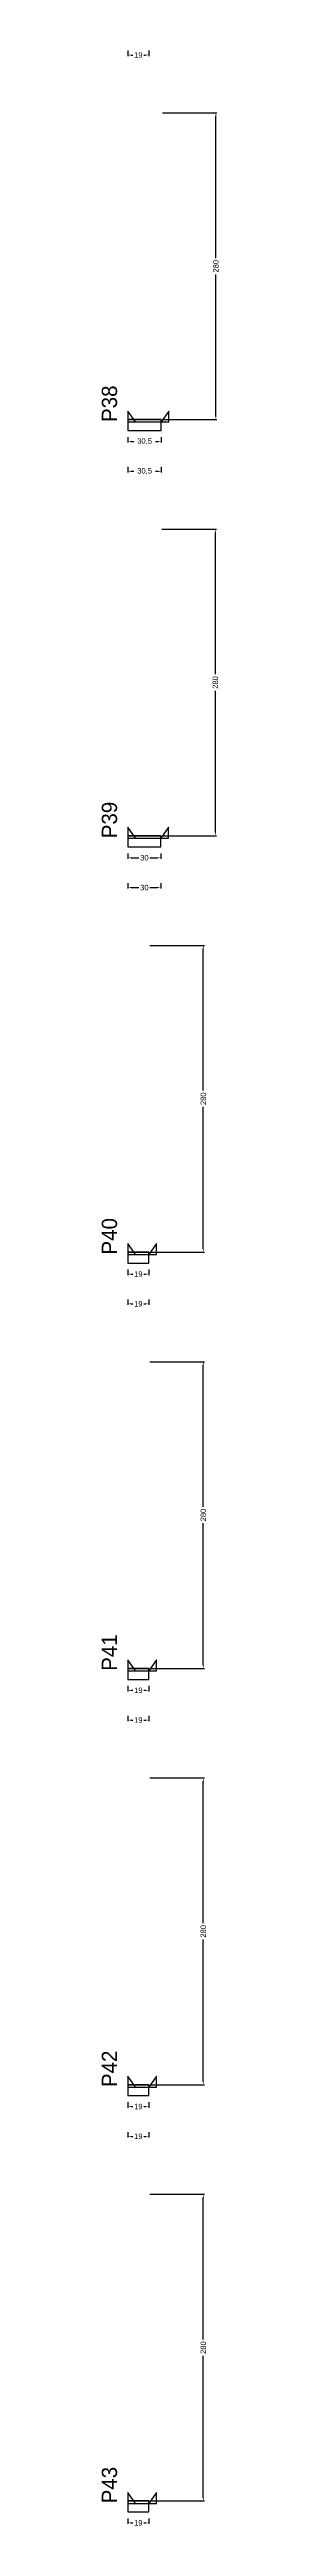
# Model space of a CAD drawing. Header units: centimetres. Extents: x -10500 to 4105, y -36866 to 295.
# Drawn here: x 3976 to 4084, y -15981 to -13720 of the extents above; entities that cross this region are included whole.
import ezdxf

# ---------------------------------------------------------------- set-up
doc = ezdxf.new("R2010")
doc.units = ezdxf.units.CM
for name, color, linetype in [('NOMENCLATURA', 7, 'Continuous'), ('SARR_2.2x10', 60, 'Continuous'), ('SARR_2.2x7', 40, 'Continuous')]:
    doc.layers.add(name, color=color, linetype=linetype)
doc.dimstyles.new('PAINEL-NOVA', dxfattribs={"dimtxt": 5, "dimasz": 3, "dimexe": 1, "dimexo": 1, "dimgap": 1, "dimtad": 1, "dimcen": 2.5, "dimazin": 3, "dimtfac": 1, "dimtmove": 0, "dimatfit": 3})

# ---------------------------------------------------------------- blocks, each defined once
blk = doc.blocks.new('_CLOSEDFILLED')
at = {"color": 0, "linetype": 'BYBLOCK'}
blk.add_solid([(-1, 0.16), (0, 0), (-1, -0.16)], dxfattribs=at)
blk = doc.blocks.new('*D962')
for p, q in [((4000, -13721), (4000, -13726)), ((4019, -13721), (4019, -13726)), ((4003, -13725), (4004.5, -13725)), ((4014.5, -13725), (4016, -13725))]:
    blk.add_line(p, q)
at = {"layer": 'Defpoints'}
for p in [(4000, -13720), (4019, -13720), (4000, -13725)]:
    blk.add_point(p, dxfattribs=at)
at = {"layer": 'SARR_2.2x10', "xscale": 3, "yscale": 3, "rotation": 180}
blk.add_blockref('_CLOSEDFILLED', (4000, -13725), dxfattribs=at)
at = {"layer": 'SARR_2.2x10', "xscale": 3, "yscale": 3}
blk.add_blockref('_CLOSEDFILLED', (4019, -13725), dxfattribs=at)
at = {"layer": 'SARR_2.2x10', "insert": (4009.5, -13725), "char_height": 5, "attachment_point": 5}
blk.add_mtext('19', dxfattribs=at)
blk = doc.blocks.new('*D983')
for p, q in [((4000, -14073.8), (4000, -14078.8)), ((4003, -14077.8), (4005.25, -14077.8)), ((4025.25, -14077.8), (4027.5, -14077.8)), ((4030.5, -14073.8), (4030.5, -14078.8))]:
    blk.add_line(p, q)
at = {"layer": 'Defpoints'}
for p in [(4000, -14072.8), (4000, -14077.8), (4030.5, -14072.8)]:
    blk.add_point(p, dxfattribs=at)
at = {"layer": 'SARR_2.2x10', "xscale": 3, "yscale": 3, "rotation": 180}
blk.add_blockref('_CLOSEDFILLED', (4000, -14077.8), dxfattribs=at)
at = {"layer": 'SARR_2.2x10', "xscale": 3, "yscale": 3}
blk.add_blockref('_CLOSEDFILLED', (4030.5, -14077.8), dxfattribs=at)
at = {"layer": 'SARR_2.2x10', "insert": (4015.25, -14077.8), "char_height": 5, "attachment_point": 5}
blk.add_mtext('30,5', dxfattribs=at)
blk = doc.blocks.new('*D984')
for p, q in [((4031.5, -13777.8), (4081.5, -13777.8)), ((4080.5, -13910.3), (4080.5, -13780.8)), ((4080.5, -14054.8), (4080.5, -13925.3)), ((4031.5, -14057.8), (4081.5, -14057.8))]:
    blk.add_line(p, q)
at = {"layer": 'Defpoints'}
for p in [(4030.5, -13777.8), (4030.5, -14057.8), (4080.5, -14057.8)]:
    blk.add_point(p, dxfattribs=at)
at = {"layer": 'SARR_2.2x10', "xscale": 3, "yscale": 3}
for p, rotation in [((4080.5, -13777.8), 90), ((4080.5, -14057.8), 270)]:
    blk.add_blockref('_CLOSEDFILLED', p, dxfattribs=dict(at, rotation=rotation))
at = {"layer": 'SARR_2.2x10', "insert": (4080.5, -13917.8), "char_height": 5, "attachment_point": 5, "rotation": 90}
blk.add_mtext('280', dxfattribs=at)
blk = doc.blocks.new('*D985')
for p, q in [((4031.5, -13777.8), (4081.5, -13777.8)), ((4080.5, -13910.3), (4080.5, -13780.8)), ((4080.5, -14054.8), (4080.5, -13925.3)), ((4031.5, -14057.8), (4081.5, -14057.8))]:
    blk.add_line(p, q)
at = {"layer": 'Defpoints'}
for p in [(4030.5, -13777.8), (4030.5, -14057.8), (4080.5, -14057.8)]:
    blk.add_point(p, dxfattribs=at)
at = {"layer": 'SARR_2.2x10', "xscale": 3, "yscale": 3}
for p, rotation in [((4080.5, -13777.8), 90), ((4080.5, -14057.8), 270)]:
    blk.add_blockref('_CLOSEDFILLED', p, dxfattribs=dict(at, rotation=rotation))
at = {"layer": 'SARR_2.2x10', "insert": (4080.5, -13917.8), "char_height": 5, "attachment_point": 5, "rotation": 90}
blk.add_mtext('280', dxfattribs=at)
blk = doc.blocks.new('*D986')
for p, q in [((4031.5, -13777.8), (4081.5, -13777.8)), ((4080.5, -13910.3), (4080.5, -13780.8)), ((4080.5, -14054.8), (4080.5, -13925.3)), ((4031.5, -14057.8), (4081.5, -14057.8))]:
    blk.add_line(p, q)
at = {"layer": 'Defpoints'}
for p in [(4030.5, -13777.8), (4030.5, -14057.8), (4080.5, -14057.8)]:
    blk.add_point(p, dxfattribs=at)
at = {"layer": 'SARR_2.2x10', "xscale": 3, "yscale": 3}
for p, rotation in [((4080.5, -13777.8), 90), ((4080.5, -14057.8), 270)]:
    blk.add_blockref('_CLOSEDFILLED', p, dxfattribs=dict(at, rotation=rotation))
at = {"layer": 'SARR_2.2x10', "insert": (4080.5, -13917.8), "char_height": 5, "attachment_point": 5, "rotation": 90}
blk.add_mtext('280', dxfattribs=at)
blk = doc.blocks.new('*D987')
for p, q in [((4031.5, -13777.8), (4081.5, -13777.8)), ((4080.5, -13910.3), (4080.5, -13780.8)), ((4080.5, -14054.8), (4080.5, -13925.3)), ((4031.5, -14057.8), (4081.5, -14057.8))]:
    blk.add_line(p, q)
at = {"layer": 'Defpoints'}
for p in [(4030.5, -13777.8), (4030.5, -14057.8), (4080.5, -14057.8)]:
    blk.add_point(p, dxfattribs=at)
at = {"layer": 'SARR_2.2x10', "xscale": 3, "yscale": 3}
for p, rotation in [((4080.5, -13777.8), 90), ((4080.5, -14057.8), 270)]:
    blk.add_blockref('_CLOSEDFILLED', p, dxfattribs=dict(at, rotation=rotation))
at = {"layer": 'SARR_2.2x10', "insert": (4080.5, -13917.8), "char_height": 5, "attachment_point": 5, "rotation": 90}
blk.add_mtext('280', dxfattribs=at)
blk = doc.blocks.new('*D988')
for p, q in [((4000, -14101), (4000, -14106)), ((4003, -14105), (4005.25, -14105)), ((4025.25, -14105), (4027.5, -14105)), ((4030.5, -14101), (4030.5, -14106))]:
    blk.add_line(p, q)
at = {"layer": 'Defpoints'}
for p in [(4000, -14100), (4000, -14105), (4030.5, -14100)]:
    blk.add_point(p, dxfattribs=at)
at = {"layer": 'SARR_2.2x10', "xscale": 3, "yscale": 3, "rotation": 180}
blk.add_blockref('_CLOSEDFILLED', (4000, -14105), dxfattribs=at)
at = {"layer": 'SARR_2.2x10', "xscale": 3, "yscale": 3}
blk.add_blockref('_CLOSEDFILLED', (4030.5, -14105), dxfattribs=at)
at = {"layer": 'SARR_2.2x10', "insert": (4015.25, -14105), "char_height": 5, "attachment_point": 5}
blk.add_mtext('30,5', dxfattribs=at)
blk = doc.blocks.new('GRA-E')
at = {"layer": 'SARR_2.2x7'}
blk.add_lwpolyline([(0, 0), (7, 0), (0, 10)], close=True, dxfattribs=at)
blk = doc.blocks.new('GRA-D')
at = {"layer": 'SARR_2.2x7'}
blk.add_lwpolyline([(0, 0), (7, 0), (7, 10)], close=True, dxfattribs=at)
blk = doc.blocks.new('*D1009')
for p, q in [((4000, -14453.8), (4000, -14458.8)), ((4003, -14457.8), (4010, -14457.8)), ((4020, -14457.8), (4027, -14457.8)), ((4030, -14453.8), (4030, -14458.8))]:
    blk.add_line(p, q)
at = {"layer": 'Defpoints'}
for p in [(4000, -14452.8), (4000, -14457.8), (4030, -14452.8)]:
    blk.add_point(p, dxfattribs=at)
at = {"layer": 'SARR_2.2x10', "xscale": 3, "yscale": 3, "rotation": 180}
blk.add_blockref('_CLOSEDFILLED', (4000, -14457.8), dxfattribs=at)
at = {"layer": 'SARR_2.2x10', "xscale": 3, "yscale": 3}
blk.add_blockref('_CLOSEDFILLED', (4030, -14457.8), dxfattribs=at)
at = {"layer": 'SARR_2.2x10', "insert": (4015, -14457.8), "char_height": 5, "attachment_point": 5}
blk.add_mtext('30', dxfattribs=at)
blk = doc.blocks.new('*D1010')
for p, q in [((4031, -14157.8), (4081, -14157.8)), ((4080, -14290.3), (4080, -14160.8)), ((4080, -14434.8), (4080, -14305.3)), ((4031, -14437.8), (4081, -14437.8))]:
    blk.add_line(p, q)
at = {"layer": 'Defpoints'}
for p in [(4030, -14157.8), (4030, -14437.8), (4080, -14437.8)]:
    blk.add_point(p, dxfattribs=at)
at = {"layer": 'SARR_2.2x10', "xscale": 3, "yscale": 3}
for p, rotation in [((4080, -14157.8), 90), ((4080, -14437.8), 270)]:
    blk.add_blockref('_CLOSEDFILLED', p, dxfattribs=dict(at, rotation=rotation))
at = {"layer": 'SARR_2.2x10', "insert": (4080, -14297.8), "char_height": 5, "attachment_point": 5, "rotation": 90}
blk.add_mtext('280', dxfattribs=at)
blk = doc.blocks.new('*D1011')
for p, q in [((4031, -14157.8), (4081, -14157.8)), ((4080, -14290.3), (4080, -14160.8)), ((4080, -14434.8), (4080, -14305.3)), ((4031, -14437.8), (4081, -14437.8))]:
    blk.add_line(p, q)
at = {"layer": 'Defpoints'}
for p in [(4030, -14157.8), (4030, -14437.8), (4080, -14437.8)]:
    blk.add_point(p, dxfattribs=at)
at = {"layer": 'SARR_2.2x10', "xscale": 3, "yscale": 3}
for p, rotation in [((4080, -14157.8), 90), ((4080, -14437.8), 270)]:
    blk.add_blockref('_CLOSEDFILLED', p, dxfattribs=dict(at, rotation=rotation))
at = {"layer": 'SARR_2.2x10', "insert": (4080, -14297.8), "char_height": 5, "attachment_point": 5, "rotation": 90}
blk.add_mtext('280', dxfattribs=at)
blk = doc.blocks.new('*D1012')
for p, q in [((4031, -14157.8), (4081, -14157.8)), ((4080, -14290.3), (4080, -14160.8)), ((4080, -14434.8), (4080, -14305.3)), ((4031, -14437.8), (4081, -14437.8))]:
    blk.add_line(p, q)
at = {"layer": 'Defpoints'}
for p in [(4030, -14157.8), (4030, -14437.8), (4080, -14437.8)]:
    blk.add_point(p, dxfattribs=at)
at = {"layer": 'SARR_2.2x10', "xscale": 3, "yscale": 3}
for p, rotation in [((4080, -14157.8), 90), ((4080, -14437.8), 270)]:
    blk.add_blockref('_CLOSEDFILLED', p, dxfattribs=dict(at, rotation=rotation))
at = {"layer": 'SARR_2.2x10', "insert": (4080, -14297.8), "char_height": 5, "attachment_point": 5, "rotation": 90}
blk.add_mtext('280', dxfattribs=at)
blk = doc.blocks.new('*D1013')
for p, q in [((4031, -14157.8), (4081, -14157.8)), ((4080, -14290.3), (4080, -14160.8)), ((4080, -14434.8), (4080, -14305.3)), ((4031, -14437.8), (4081, -14437.8))]:
    blk.add_line(p, q)
at = {"layer": 'Defpoints'}
for p in [(4030, -14157.8), (4030, -14437.8), (4080, -14437.8)]:
    blk.add_point(p, dxfattribs=at)
at = {"layer": 'SARR_2.2x10', "xscale": 3, "yscale": 3}
for p, rotation in [((4080, -14157.8), 90), ((4080, -14437.8), 270)]:
    blk.add_blockref('_CLOSEDFILLED', p, dxfattribs=dict(at, rotation=rotation))
at = {"layer": 'SARR_2.2x10', "insert": (4080, -14297.8), "char_height": 5, "attachment_point": 5, "rotation": 90}
blk.add_mtext('280', dxfattribs=at)
blk = doc.blocks.new('*D1014')
for p, q in [((4000, -14481), (4000, -14486)), ((4003, -14485), (4010, -14485)), ((4020, -14485), (4027, -14485)), ((4030, -14481), (4030, -14486))]:
    blk.add_line(p, q)
at = {"layer": 'Defpoints'}
for p in [(4000, -14480), (4000, -14485), (4030, -14480)]:
    blk.add_point(p, dxfattribs=at)
at = {"layer": 'SARR_2.2x10', "xscale": 3, "yscale": 3, "rotation": 180}
blk.add_blockref('_CLOSEDFILLED', (4000, -14485), dxfattribs=at)
at = {"layer": 'SARR_2.2x10', "xscale": 3, "yscale": 3}
blk.add_blockref('_CLOSEDFILLED', (4030, -14485), dxfattribs=at)
at = {"layer": 'SARR_2.2x10', "insert": (4015, -14485), "char_height": 5, "attachment_point": 5}
blk.add_mtext('30', dxfattribs=at)
blk = doc.blocks.new('*D1035')
for p, q in [((4000, -14833.8), (4000, -14838.8)), ((4003, -14837.8), (4004.5, -14837.8)), ((4014.5, -14837.8), (4016, -14837.8)), ((4019, -14833.8), (4019, -14838.8))]:
    blk.add_line(p, q)
at = {"layer": 'Defpoints'}
for p in [(4000, -14832.8), (4000, -14837.8), (4019, -14832.8)]:
    blk.add_point(p, dxfattribs=at)
at = {"layer": 'SARR_2.2x10', "xscale": 3, "yscale": 3, "rotation": 180}
blk.add_blockref('_CLOSEDFILLED', (4000, -14837.8), dxfattribs=at)
at = {"layer": 'SARR_2.2x10', "xscale": 3, "yscale": 3}
blk.add_blockref('_CLOSEDFILLED', (4019, -14837.8), dxfattribs=at)
at = {"layer": 'SARR_2.2x10', "insert": (4009.5, -14837.8), "char_height": 5, "attachment_point": 5}
blk.add_mtext('19', dxfattribs=at)
blk = doc.blocks.new('*D1036')
for p, q in [((4020, -14537.8), (4070, -14537.8)), ((4069, -14670.3), (4069, -14540.8)), ((4069, -14814.8), (4069, -14685.3)), ((4020, -14817.8), (4070, -14817.8))]:
    blk.add_line(p, q)
at = {"layer": 'Defpoints'}
for p in [(4019, -14537.8), (4019, -14817.8), (4069, -14817.8)]:
    blk.add_point(p, dxfattribs=at)
at = {"layer": 'SARR_2.2x10', "xscale": 3, "yscale": 3}
for p, rotation in [((4069, -14537.8), 90), ((4069, -14817.8), 270)]:
    blk.add_blockref('_CLOSEDFILLED', p, dxfattribs=dict(at, rotation=rotation))
at = {"layer": 'SARR_2.2x10', "insert": (4069, -14677.8), "char_height": 5, "attachment_point": 5, "rotation": 90}
blk.add_mtext('280', dxfattribs=at)
blk = doc.blocks.new('*D1037')
for p, q in [((4020, -14537.8), (4070, -14537.8)), ((4069, -14670.3), (4069, -14540.8)), ((4069, -14814.8), (4069, -14685.3)), ((4020, -14817.8), (4070, -14817.8))]:
    blk.add_line(p, q)
at = {"layer": 'Defpoints'}
for p in [(4019, -14537.8), (4019, -14817.8), (4069, -14817.8)]:
    blk.add_point(p, dxfattribs=at)
at = {"layer": 'SARR_2.2x10', "xscale": 3, "yscale": 3}
for p, rotation in [((4069, -14537.8), 90), ((4069, -14817.8), 270)]:
    blk.add_blockref('_CLOSEDFILLED', p, dxfattribs=dict(at, rotation=rotation))
at = {"layer": 'SARR_2.2x10', "insert": (4069, -14677.8), "char_height": 5, "attachment_point": 5, "rotation": 90}
blk.add_mtext('280', dxfattribs=at)
blk = doc.blocks.new('*D1038')
for p, q in [((4020, -14537.8), (4070, -14537.8)), ((4069, -14670.3), (4069, -14540.8)), ((4069, -14814.8), (4069, -14685.3)), ((4020, -14817.8), (4070, -14817.8))]:
    blk.add_line(p, q)
at = {"layer": 'Defpoints'}
for p in [(4019, -14537.8), (4019, -14817.8), (4069, -14817.8)]:
    blk.add_point(p, dxfattribs=at)
at = {"layer": 'SARR_2.2x10', "xscale": 3, "yscale": 3}
for p, rotation in [((4069, -14537.8), 90), ((4069, -14817.8), 270)]:
    blk.add_blockref('_CLOSEDFILLED', p, dxfattribs=dict(at, rotation=rotation))
at = {"layer": 'SARR_2.2x10', "insert": (4069, -14677.8), "char_height": 5, "attachment_point": 5, "rotation": 90}
blk.add_mtext('280', dxfattribs=at)
blk = doc.blocks.new('*D1039')
for p, q in [((4020, -14537.8), (4070, -14537.8)), ((4069, -14670.3), (4069, -14540.8)), ((4069, -14814.8), (4069, -14685.3)), ((4020, -14817.8), (4070, -14817.8))]:
    blk.add_line(p, q)
at = {"layer": 'Defpoints'}
for p in [(4019, -14537.8), (4019, -14817.8), (4069, -14817.8)]:
    blk.add_point(p, dxfattribs=at)
at = {"layer": 'SARR_2.2x10', "xscale": 3, "yscale": 3}
for p, rotation in [((4069, -14537.8), 90), ((4069, -14817.8), 270)]:
    blk.add_blockref('_CLOSEDFILLED', p, dxfattribs=dict(at, rotation=rotation))
at = {"layer": 'SARR_2.2x10', "insert": (4069, -14677.8), "char_height": 5, "attachment_point": 5, "rotation": 90}
blk.add_mtext('280', dxfattribs=at)
blk = doc.blocks.new('*D1040')
for p, q in [((4000, -14861), (4000, -14866)), ((4003, -14865), (4004.5, -14865)), ((4014.5, -14865), (4016, -14865)), ((4019, -14861), (4019, -14866))]:
    blk.add_line(p, q)
at = {"layer": 'Defpoints'}
for p in [(4000, -14860), (4000, -14865), (4019, -14860)]:
    blk.add_point(p, dxfattribs=at)
at = {"layer": 'SARR_2.2x10', "xscale": 3, "yscale": 3, "rotation": 180}
blk.add_blockref('_CLOSEDFILLED', (4000, -14865), dxfattribs=at)
at = {"layer": 'SARR_2.2x10', "xscale": 3, "yscale": 3}
blk.add_blockref('_CLOSEDFILLED', (4019, -14865), dxfattribs=at)
at = {"layer": 'SARR_2.2x10', "insert": (4009.5, -14865), "char_height": 5, "attachment_point": 5}
blk.add_mtext('19', dxfattribs=at)
blk = doc.blocks.new('*D1061')
for p, q in [((4000, -15213.8), (4000, -15218.8)), ((4019, -15213.8), (4019, -15218.8)), ((4003, -15217.8), (4004.5, -15217.8)), ((4014.5, -15217.8), (4016, -15217.8))]:
    blk.add_line(p, q)
at = {"layer": 'Defpoints'}
for p in [(4000, -15212.8), (4019, -15212.8), (4000, -15217.8)]:
    blk.add_point(p, dxfattribs=at)
at = {"layer": 'SARR_2.2x10', "xscale": 3, "yscale": 3, "rotation": 180}
blk.add_blockref('_CLOSEDFILLED', (4000, -15217.8), dxfattribs=at)
at = {"layer": 'SARR_2.2x10', "xscale": 3, "yscale": 3}
blk.add_blockref('_CLOSEDFILLED', (4019, -15217.8), dxfattribs=at)
at = {"layer": 'SARR_2.2x10', "insert": (4009.5, -15217.8), "char_height": 5, "attachment_point": 5}
blk.add_mtext('19', dxfattribs=at)
blk = doc.blocks.new('*D1062')
for p, q in [((4020, -14917.8), (4070, -14917.8)), ((4069, -15050.3), (4069, -14920.8)), ((4069, -15194.8), (4069, -15065.3)), ((4020, -15197.8), (4070, -15197.8))]:
    blk.add_line(p, q)
at = {"layer": 'Defpoints'}
for p in [(4019, -14917.8), (4019, -15197.8), (4069, -15197.8)]:
    blk.add_point(p, dxfattribs=at)
at = {"layer": 'SARR_2.2x10', "xscale": 3, "yscale": 3}
for p, rotation in [((4069, -14917.8), 90), ((4069, -15197.8), 270)]:
    blk.add_blockref('_CLOSEDFILLED', p, dxfattribs=dict(at, rotation=rotation))
at = {"layer": 'SARR_2.2x10', "insert": (4069, -15057.8), "char_height": 5, "attachment_point": 5, "rotation": 90}
blk.add_mtext('280', dxfattribs=at)
blk = doc.blocks.new('*D1063')
for p, q in [((4020, -14917.8), (4070, -14917.8)), ((4069, -15050.3), (4069, -14920.8)), ((4069, -15194.8), (4069, -15065.3)), ((4020, -15197.8), (4070, -15197.8))]:
    blk.add_line(p, q)
at = {"layer": 'Defpoints'}
for p in [(4019, -14917.8), (4019, -15197.8), (4069, -15197.8)]:
    blk.add_point(p, dxfattribs=at)
at = {"layer": 'SARR_2.2x10', "xscale": 3, "yscale": 3}
for p, rotation in [((4069, -14917.8), 90), ((4069, -15197.8), 270)]:
    blk.add_blockref('_CLOSEDFILLED', p, dxfattribs=dict(at, rotation=rotation))
at = {"layer": 'SARR_2.2x10', "insert": (4069, -15057.8), "char_height": 5, "attachment_point": 5, "rotation": 90}
blk.add_mtext('280', dxfattribs=at)
blk = doc.blocks.new('*D1064')
for p, q in [((4020, -14917.8), (4070, -14917.8)), ((4069, -15050.3), (4069, -14920.8)), ((4069, -15194.8), (4069, -15065.3)), ((4020, -15197.8), (4070, -15197.8))]:
    blk.add_line(p, q)
at = {"layer": 'Defpoints'}
for p in [(4019, -14917.8), (4019, -15197.8), (4069, -15197.8)]:
    blk.add_point(p, dxfattribs=at)
at = {"layer": 'SARR_2.2x10', "xscale": 3, "yscale": 3}
for p, rotation in [((4069, -14917.8), 90), ((4069, -15197.8), 270)]:
    blk.add_blockref('_CLOSEDFILLED', p, dxfattribs=dict(at, rotation=rotation))
at = {"layer": 'SARR_2.2x10', "insert": (4069, -15057.8), "char_height": 5, "attachment_point": 5, "rotation": 90}
blk.add_mtext('280', dxfattribs=at)
blk = doc.blocks.new('*D1065')
for p, q in [((4020, -14917.8), (4070, -14917.8)), ((4069, -15050.3), (4069, -14920.8)), ((4069, -15194.8), (4069, -15065.3)), ((4020, -15197.8), (4070, -15197.8))]:
    blk.add_line(p, q)
at = {"layer": 'Defpoints'}
for p in [(4019, -14917.8), (4019, -15197.8), (4069, -15197.8)]:
    blk.add_point(p, dxfattribs=at)
at = {"layer": 'SARR_2.2x10', "xscale": 3, "yscale": 3}
for p, rotation in [((4069, -14917.8), 90), ((4069, -15197.8), 270)]:
    blk.add_blockref('_CLOSEDFILLED', p, dxfattribs=dict(at, rotation=rotation))
at = {"layer": 'SARR_2.2x10', "insert": (4069, -15057.8), "char_height": 5, "attachment_point": 5, "rotation": 90}
blk.add_mtext('280', dxfattribs=at)
blk = doc.blocks.new('*D1066')
for p, q in [((4000, -15241), (4000, -15246)), ((4003, -15245), (4004.5, -15245)), ((4014.5, -15245), (4016, -15245)), ((4019, -15241), (4019, -15246))]:
    blk.add_line(p, q)
at = {"layer": 'Defpoints'}
for p in [(4000, -15240), (4000, -15245), (4019, -15240)]:
    blk.add_point(p, dxfattribs=at)
at = {"layer": 'SARR_2.2x10', "xscale": 3, "yscale": 3, "rotation": 180}
blk.add_blockref('_CLOSEDFILLED', (4000, -15245), dxfattribs=at)
at = {"layer": 'SARR_2.2x10', "xscale": 3, "yscale": 3}
blk.add_blockref('_CLOSEDFILLED', (4019, -15245), dxfattribs=at)
at = {"layer": 'SARR_2.2x10', "insert": (4009.5, -15245), "char_height": 5, "attachment_point": 5}
blk.add_mtext('19', dxfattribs=at)
blk = doc.blocks.new('*D1087')
for p, q in [((4000, -15593.8), (4000, -15598.8)), ((4003, -15597.8), (4004.5, -15597.8)), ((4014.5, -15597.8), (4016, -15597.8)), ((4019, -15593.8), (4019, -15598.8))]:
    blk.add_line(p, q)
at = {"layer": 'Defpoints'}
for p in [(4000, -15592.8), (4000, -15597.8), (4019, -15592.8)]:
    blk.add_point(p, dxfattribs=at)
at = {"layer": 'SARR_2.2x10', "xscale": 3, "yscale": 3, "rotation": 180}
blk.add_blockref('_CLOSEDFILLED', (4000, -15597.8), dxfattribs=at)
at = {"layer": 'SARR_2.2x10', "xscale": 3, "yscale": 3}
blk.add_blockref('_CLOSEDFILLED', (4019, -15597.8), dxfattribs=at)
at = {"layer": 'SARR_2.2x10', "insert": (4009.5, -15597.8), "char_height": 5, "attachment_point": 5}
blk.add_mtext('19', dxfattribs=at)
blk = doc.blocks.new('*D1088')
for p, q in [((4020, -15297.8), (4070, -15297.8)), ((4069, -15430.3), (4069, -15300.8)), ((4069, -15574.8), (4069, -15445.3)), ((4020, -15577.8), (4070, -15577.8))]:
    blk.add_line(p, q)
at = {"layer": 'Defpoints'}
for p in [(4019, -15297.8), (4019, -15577.8), (4069, -15577.8)]:
    blk.add_point(p, dxfattribs=at)
at = {"layer": 'SARR_2.2x10', "xscale": 3, "yscale": 3}
for p, rotation in [((4069, -15297.8), 90), ((4069, -15577.8), 270)]:
    blk.add_blockref('_CLOSEDFILLED', p, dxfattribs=dict(at, rotation=rotation))
at = {"layer": 'SARR_2.2x10', "insert": (4069, -15437.8), "char_height": 5, "attachment_point": 5, "rotation": 90}
blk.add_mtext('280', dxfattribs=at)
blk = doc.blocks.new('*D1089')
for p, q in [((4020, -15297.8), (4070, -15297.8)), ((4069, -15430.3), (4069, -15300.8)), ((4069, -15574.8), (4069, -15445.3)), ((4020, -15577.8), (4070, -15577.8))]:
    blk.add_line(p, q)
at = {"layer": 'Defpoints'}
for p in [(4019, -15297.8), (4019, -15577.8), (4069, -15577.8)]:
    blk.add_point(p, dxfattribs=at)
at = {"layer": 'SARR_2.2x10', "xscale": 3, "yscale": 3}
for p, rotation in [((4069, -15297.8), 90), ((4069, -15577.8), 270)]:
    blk.add_blockref('_CLOSEDFILLED', p, dxfattribs=dict(at, rotation=rotation))
at = {"layer": 'SARR_2.2x10', "insert": (4069, -15437.8), "char_height": 5, "attachment_point": 5, "rotation": 90}
blk.add_mtext('280', dxfattribs=at)
blk = doc.blocks.new('*D1090')
for p, q in [((4020, -15297.8), (4070, -15297.8)), ((4069, -15430.3), (4069, -15300.8)), ((4069, -15574.8), (4069, -15445.3)), ((4020, -15577.8), (4070, -15577.8))]:
    blk.add_line(p, q)
at = {"layer": 'Defpoints'}
for p in [(4019, -15297.8), (4019, -15577.8), (4069, -15577.8)]:
    blk.add_point(p, dxfattribs=at)
at = {"layer": 'SARR_2.2x10', "xscale": 3, "yscale": 3}
for p, rotation in [((4069, -15297.8), 90), ((4069, -15577.8), 270)]:
    blk.add_blockref('_CLOSEDFILLED', p, dxfattribs=dict(at, rotation=rotation))
at = {"layer": 'SARR_2.2x10', "insert": (4069, -15437.8), "char_height": 5, "attachment_point": 5, "rotation": 90}
blk.add_mtext('280', dxfattribs=at)
blk = doc.blocks.new('*D1091')
for p, q in [((4020, -15297.8), (4070, -15297.8)), ((4069, -15430.3), (4069, -15300.8)), ((4069, -15574.8), (4069, -15445.3)), ((4020, -15577.8), (4070, -15577.8))]:
    blk.add_line(p, q)
at = {"layer": 'Defpoints'}
for p in [(4019, -15297.8), (4019, -15577.8), (4069, -15577.8)]:
    blk.add_point(p, dxfattribs=at)
at = {"layer": 'SARR_2.2x10', "xscale": 3, "yscale": 3}
for p, rotation in [((4069, -15297.8), 90), ((4069, -15577.8), 270)]:
    blk.add_blockref('_CLOSEDFILLED', p, dxfattribs=dict(at, rotation=rotation))
at = {"layer": 'SARR_2.2x10', "insert": (4069, -15437.8), "char_height": 5, "attachment_point": 5, "rotation": 90}
blk.add_mtext('280', dxfattribs=at)
blk = doc.blocks.new('*D1092')
for p, q in [((4000, -15621), (4000, -15626)), ((4019, -15621), (4019, -15626)), ((4003, -15625), (4004.5, -15625)), ((4014.5, -15625), (4016, -15625))]:
    blk.add_line(p, q)
at = {"layer": 'Defpoints'}
for p in [(4000, -15620), (4019, -15620), (4000, -15625)]:
    blk.add_point(p, dxfattribs=at)
at = {"layer": 'SARR_2.2x10', "xscale": 3, "yscale": 3, "rotation": 180}
blk.add_blockref('_CLOSEDFILLED', (4000, -15625), dxfattribs=at)
at = {"layer": 'SARR_2.2x10', "xscale": 3, "yscale": 3}
blk.add_blockref('_CLOSEDFILLED', (4019, -15625), dxfattribs=at)
at = {"layer": 'SARR_2.2x10', "insert": (4009.5, -15625), "char_height": 5, "attachment_point": 5}
blk.add_mtext('19', dxfattribs=at)
blk = doc.blocks.new('*D1113')
for p, q in [((4000, -15973.8), (4000, -15978.8)), ((4003, -15977.8), (4004.5, -15977.8)), ((4014.5, -15977.8), (4016, -15977.8)), ((4019, -15973.8), (4019, -15978.8))]:
    blk.add_line(p, q)
at = {"layer": 'Defpoints'}
for p in [(4000, -15972.8), (4000, -15977.8), (4019, -15972.8)]:
    blk.add_point(p, dxfattribs=at)
at = {"layer": 'SARR_2.2x10', "xscale": 3, "yscale": 3, "rotation": 180}
blk.add_blockref('_CLOSEDFILLED', (4000, -15977.8), dxfattribs=at)
at = {"layer": 'SARR_2.2x10', "xscale": 3, "yscale": 3}
blk.add_blockref('_CLOSEDFILLED', (4019, -15977.8), dxfattribs=at)
at = {"layer": 'SARR_2.2x10', "insert": (4009.5, -15977.8), "char_height": 5, "attachment_point": 5}
blk.add_mtext('19', dxfattribs=at)
blk = doc.blocks.new('*D1114')
for p, q in [((4020, -15677.8), (4070, -15677.8)), ((4069, -15810.3), (4069, -15680.8)), ((4069, -15954.8), (4069, -15825.3)), ((4020, -15957.8), (4070, -15957.8))]:
    blk.add_line(p, q)
at = {"layer": 'Defpoints'}
for p in [(4019, -15677.8), (4019, -15957.8), (4069, -15957.8)]:
    blk.add_point(p, dxfattribs=at)
at = {"layer": 'SARR_2.2x10', "xscale": 3, "yscale": 3}
for p, rotation in [((4069, -15677.8), 90), ((4069, -15957.8), 270)]:
    blk.add_blockref('_CLOSEDFILLED', p, dxfattribs=dict(at, rotation=rotation))
at = {"layer": 'SARR_2.2x10', "insert": (4069, -15817.8), "char_height": 5, "attachment_point": 5, "rotation": 90}
blk.add_mtext('280', dxfattribs=at)
blk = doc.blocks.new('*D1115')
for p, q in [((4020, -15677.8), (4070, -15677.8)), ((4069, -15810.3), (4069, -15680.8)), ((4069, -15954.8), (4069, -15825.3)), ((4020, -15957.8), (4070, -15957.8))]:
    blk.add_line(p, q)
at = {"layer": 'Defpoints'}
for p in [(4019, -15677.8), (4019, -15957.8), (4069, -15957.8)]:
    blk.add_point(p, dxfattribs=at)
at = {"layer": 'SARR_2.2x10', "xscale": 3, "yscale": 3}
for p, rotation in [((4069, -15677.8), 90), ((4069, -15957.8), 270)]:
    blk.add_blockref('_CLOSEDFILLED', p, dxfattribs=dict(at, rotation=rotation))
at = {"layer": 'SARR_2.2x10', "insert": (4069, -15817.8), "char_height": 5, "attachment_point": 5, "rotation": 90}
blk.add_mtext('280', dxfattribs=at)
blk = doc.blocks.new('*D1116')
for p, q in [((4020, -15677.8), (4070, -15677.8)), ((4069, -15810.3), (4069, -15680.8)), ((4069, -15954.8), (4069, -15825.3)), ((4020, -15957.8), (4070, -15957.8))]:
    blk.add_line(p, q)
at = {"layer": 'Defpoints'}
for p in [(4019, -15677.8), (4019, -15957.8), (4069, -15957.8)]:
    blk.add_point(p, dxfattribs=at)
at = {"layer": 'SARR_2.2x10', "xscale": 3, "yscale": 3}
for p, rotation in [((4069, -15677.8), 90), ((4069, -15957.8), 270)]:
    blk.add_blockref('_CLOSEDFILLED', p, dxfattribs=dict(at, rotation=rotation))
at = {"layer": 'SARR_2.2x10', "insert": (4069, -15817.8), "char_height": 5, "attachment_point": 5, "rotation": 90}
blk.add_mtext('280', dxfattribs=at)
blk = doc.blocks.new('*D1117')
for p, q in [((4020, -15677.8), (4070, -15677.8)), ((4069, -15810.3), (4069, -15680.8)), ((4069, -15954.8), (4069, -15825.3)), ((4020, -15957.8), (4070, -15957.8))]:
    blk.add_line(p, q)
at = {"layer": 'Defpoints'}
for p in [(4019, -15677.8), (4019, -15957.8), (4069, -15957.8)]:
    blk.add_point(p, dxfattribs=at)
at = {"layer": 'SARR_2.2x10', "xscale": 3, "yscale": 3}
for p, rotation in [((4069, -15677.8), 90), ((4069, -15957.8), 270)]:
    blk.add_blockref('_CLOSEDFILLED', p, dxfattribs=dict(at, rotation=rotation))
at = {"layer": 'SARR_2.2x10', "insert": (4069, -15817.8), "char_height": 5, "attachment_point": 5, "rotation": 90}
blk.add_mtext('280', dxfattribs=at)

msp = doc.modelspace()

# ---------------------------------------------------------------- linework, layer by layer
at = {"layer": 'SARR_2.2x10'}
for p, q in [((4030.5, -14057.8), (4000, -14057.8)), ((4000, -14057.8), (4000, -14067.8)), ((4030.5, -14067.8), (4030.5, -14057.8)), ((4000, -14067.8), (4030.5, -14067.8)), ((4030, -14437.8), (4000, -14437.8)), ((4000, -14437.8), (4000, -14447.8)), ((4000, -14447.8), (4030, -14447.8)), ((4030, -14447.8), (4030, -14437.8)), ((4019, -14817.8), (4000, -14817.8)), ((4000, -14817.8), (4000, -14827.8)), ((4000, -14827.8), (4019, -14827.8)), ((4019, -14827.8), (4019, -14817.8)), ((4019, -15197.8), (4000, -15197.8)), ((4000, -15197.8), (4000, -15207.8)), ((4000, -15207.8), (4019, -15207.8)), ((4019, -15207.8), (4019, -15197.8)), ((4019, -15577.8), (4000, -15577.8)), ((4000, -15577.8), (4000, -15587.8)), ((4019, -15587.8), (4019, -15577.8)), ((4000, -15587.8), (4019, -15587.8)), ((4019, -15957.8), (4000, -15957.8)), ((4000, -15957.8), (4000, -15967.8)), ((4019, -15967.8), (4019, -15957.8)), ((4000, -15967.8), (4019, -15967.8))]:
    msp.add_line(p, q, dxfattribs=at)
at = {"layer": 'SARR_2.2x7'}
for p, q in [((4030.5, -14057.8), (4000, -14057.8)), ((4000, -14057.8), (4000, -14060)), ((4000, -14057.8), (4007, -14057.8)), ((4000, -14057.8), (4007, -14057.8)), ((4000, -14057.8), (4007, -14057.8)), ((4000, -14057.8), (4007, -14057.8)), ((4000, -14060), (4030.5, -14060)), ((4007, -14057.8), (4030.5, -14057.8)), ((4007, -14057.8), (4030.5, -14057.8)), ((4007, -14057.8), (4030.5, -14057.8)), ((4007, -14057.8), (4030.5, -14057.8)), ((4030.5, -14060), (4030.5, -14057.8)), ((4030, -14437.8), (4000, -14437.8)), ((4000, -14437.8), (4000, -14440)), ((4000, -14437.8), (4007, -14437.8)), ((4000, -14437.8), (4007, -14437.8)), ((4000, -14437.8), (4007, -14437.8)), ((4000, -14437.8), (4007, -14437.8)), ((4000, -14440), (4030, -14440)), ((4007, -14437.8), (4030, -14437.8)), ((4007, -14437.8), (4030, -14437.8)), ((4007, -14437.8), (4030, -14437.8)), ((4007, -14437.8), (4030, -14437.8)), ((4030, -14440), (4030, -14437.8)), ((4019, -14817.8), (4000, -14817.8)), ((4000, -14817.8), (4000, -14820)), ((4000, -14817.8), (4007, -14817.8)), ((4000, -14817.8), (4007, -14817.8)), ((4000, -14817.8), (4007, -14817.8)), ((4000, -14817.8), (4007, -14817.8)), ((4000, -14820), (4019, -14820)), ((4007, -14817.8), (4019, -14817.8)), ((4007, -14817.8), (4019, -14817.8)), ((4007, -14817.8), (4019, -14817.8)), ((4007, -14817.8), (4019, -14817.8)), ((4019, -14820), (4019, -14817.8)), ((4019, -15197.8), (4000, -15197.8)), ((4000, -15197.8), (4000, -15200)), ((4000, -15197.8), (4007, -15197.8)), ((4000, -15197.8), (4007, -15197.8)), ((4000, -15197.8), (4007, -15197.8)), ((4000, -15197.8), (4007, -15197.8)), ((4000, -15200), (4019, -15200)), ((4007, -15197.8), (4019, -15197.8)), ((4007, -15197.8), (4019, -15197.8)), ((4007, -15197.8), (4019, -15197.8)), ((4007, -15197.8), (4019, -15197.8)), ((4019, -15200), (4019, -15197.8)), ((4019, -15577.8), (4000, -15577.8)), ((4000, -15577.8), (4000, -15580)), ((4000, -15577.8), (4007, -15577.8)), ((4000, -15577.8), (4007, -15577.8)), ((4000, -15577.8), (4007, -15577.8)), ((4000, -15577.8), (4007, -15577.8)), ((4007, -15577.8), (4019, -15577.8)), ((4007, -15577.8), (4019, -15577.8)), ((4007, -15577.8), (4019, -15577.8)), ((4007, -15577.8), (4019, -15577.8)), ((4019, -15580), (4019, -15577.8)), ((4000, -15580), (4019, -15580)), ((4019, -15957.8), (4000, -15957.8)), ((4000, -15957.8), (4000, -15960)), ((4000, -15957.8), (4007, -15957.8)), ((4000, -15957.8), (4007, -15957.8)), ((4000, -15957.8), (4007, -15957.8)), ((4000, -15957.8), (4007, -15957.8)), ((4000, -15960), (4019, -15960)), ((4007, -15957.8), (4019, -15957.8)), ((4007, -15957.8), (4019, -15957.8)), ((4007, -15957.8), (4019, -15957.8)), ((4007, -15957.8), (4019, -15957.8)), ((4019, -15960), (4019, -15957.8))]:
    msp.add_line(p, q, dxfattribs=at)

# ---------------------------------------------------------------- block references
for name, p in [('GRA-E', (4000, -14060)), ('GRA-D', (4030.5, -14060)), ('GRA-E', (4000, -14440)), ('GRA-D', (4030, -14440)), ('GRA-E', (4000, -14820)), ('GRA-D', (4019, -14820)), ('GRA-E', (4000, -15200)), ('GRA-D', (4019, -15200)), ('GRA-E', (4000, -15580)), ('GRA-D', (4019, -15580)), ('GRA-E', (4000, -15960)), ('GRA-D', (4019, -15960))]:
    msp.add_blockref(name, p, dxfattribs=at)

# ---------------------------------------------------------------- texts
at = {"layer": 'NOMENCLATURA'}
for s, p in [('P38', (3990, -14060)), ('P39', (3990, -14440)), ('P40', (3990, -14820)), ('P41', (3990, -15200)), ('P42', (3990, -15580)), ('P43', (3990, -15960))]:
    msp.add_text(s, height=14, rotation=90, dxfattribs=at).set_placement(p)

# ---------------------------------------------------------------- dimensions: what is measured, and where the dimension line sits
at = {"layer": 'SARR_2.2x10'}
for base, p1, p2, picture, middle in [((4000, -13725), (4000, -13720), (4019, -13720), '*D962', (4009.5, -13725)), ((4000, -14077.8), (4000, -14072.8), (4030.5, -14072.8), '*D983', (4015.25, -14077.8)), ((4000, -14105), (4000, -14100), (4030.5, -14100), '*D988', (4015.25, -14105)), ((4000, -14457.8), (4000, -14452.8), (4030, -14452.8), '*D1009', (4015, -14457.8)), ((4000, -14485), (4000, -14480), (4030, -14480), '*D1014', (4015, -14485)), ((4000, -14837.8), (4000, -14832.8), (4019, -14832.8), '*D1035', (4009.5, -14837.8)), ((4000, -14865), (4000, -14860), (4019, -14860), '*D1040', (4009.5, -14865)), ((4000, -15217.8), (4000, -15212.8), (4019, -15212.8), '*D1061', (4009.5, -15217.8)), ((4000, -15245), (4000, -15240), (4019, -15240), '*D1066', (4009.5, -15245)), ((4000, -15597.8), (4000, -15592.8), (4019, -15592.8), '*D1087', (4009.5, -15597.8)), ((4000, -15625), (4000, -15620), (4019, -15620), '*D1092', (4009.5, -15625)), ((4000, -15977.8), (4000, -15972.8), (4019, -15972.8), '*D1113', (4009.5, -15977.8))]:
    dim = msp.add_linear_dim(base=base, p1=p1, p2=p2, dimstyle='PAINEL-NOVA', dxfattribs=at)
    dim.commit()
    dim.dimension.update_dxf_attribs({"geometry": picture, "text_midpoint": middle})
for base, p1, p2, picture, middle in [((4080.5, -14057.8), (4030.5, -14057.8), (4030.5, -13777.8), '*D984', (4080.5, -13917.8)), ((4080.5, -14057.8), (4030.5, -14057.8), (4030.5, -13777.8), '*D985', (4080.5, -13917.8)), ((4080.5, -14057.8), (4030.5, -14057.8), (4030.5, -13777.8), '*D986', (4080.5, -13917.8)), ((4080.5, -14057.8), (4030.5, -14057.8), (4030.5, -13777.8), '*D987', (4080.5, -13917.8)), ((4080, -14437.8), (4030, -14437.8), (4030, -14157.8), '*D1010', (4080, -14297.8)), ((4080, -14437.8), (4030, -14437.8), (4030, -14157.8), '*D1011', (4080, -14297.8)), ((4080, -14437.8), (4030, -14437.8), (4030, -14157.8), '*D1012', (4080, -14297.8)), ((4080, -14437.8), (4030, -14437.8), (4030, -14157.8), '*D1013', (4080, -14297.8)), ((4069, -14817.8), (4019, -14817.8), (4019, -14537.8), '*D1036', (4069, -14677.8)), ((4069, -14817.8), (4019, -14817.8), (4019, -14537.8), '*D1037', (4069, -14677.8)), ((4069, -14817.8), (4019, -14817.8), (4019, -14537.8), '*D1038', (4069, -14677.8)), ((4069, -14817.8), (4019, -14817.8), (4019, -14537.8), '*D1039', (4069, -14677.8)), ((4069, -15197.8), (4019, -15197.8), (4019, -14917.8), '*D1062', (4069, -15057.8)), ((4069, -15197.8), (4019, -15197.8), (4019, -14917.8), '*D1063', (4069, -15057.8)), ((4069, -15197.8), (4019, -15197.8), (4019, -14917.8), '*D1064', (4069, -15057.8)), ((4069, -15197.8), (4019, -15197.8), (4019, -14917.8), '*D1065', (4069, -15057.8)), ((4069, -15577.8), (4019, -15577.8), (4019, -15297.8), '*D1088', (4069, -15437.8)), ((4069, -15577.8), (4019, -15577.8), (4019, -15297.8), '*D1089', (4069, -15437.8)), ((4069, -15577.8), (4019, -15577.8), (4019, -15297.8), '*D1090', (4069, -15437.8)), ((4069, -15577.8), (4019, -15577.8), (4019, -15297.8), '*D1091', (4069, -15437.8)), ((4069, -15957.8), (4019, -15957.8), (4019, -15677.8), '*D1114', (4069, -15817.8)), ((4069, -15957.8), (4019, -15957.8), (4019, -15677.8), '*D1115', (4069, -15817.8)), ((4069, -15957.8), (4019, -15957.8), (4019, -15677.8), '*D1116', (4069, -15817.8)), ((4069, -15957.8), (4019, -15957.8), (4019, -15677.8), '*D1117', (4069, -15817.8))]:
    dim = msp.add_linear_dim(base=base, p1=p1, p2=p2, angle=90, dimstyle='PAINEL-NOVA', dxfattribs=at)
    dim.commit()
    dim.dimension.update_dxf_attribs({"geometry": picture, "text_midpoint": middle})

doc.saveas('drawing.dxf')
